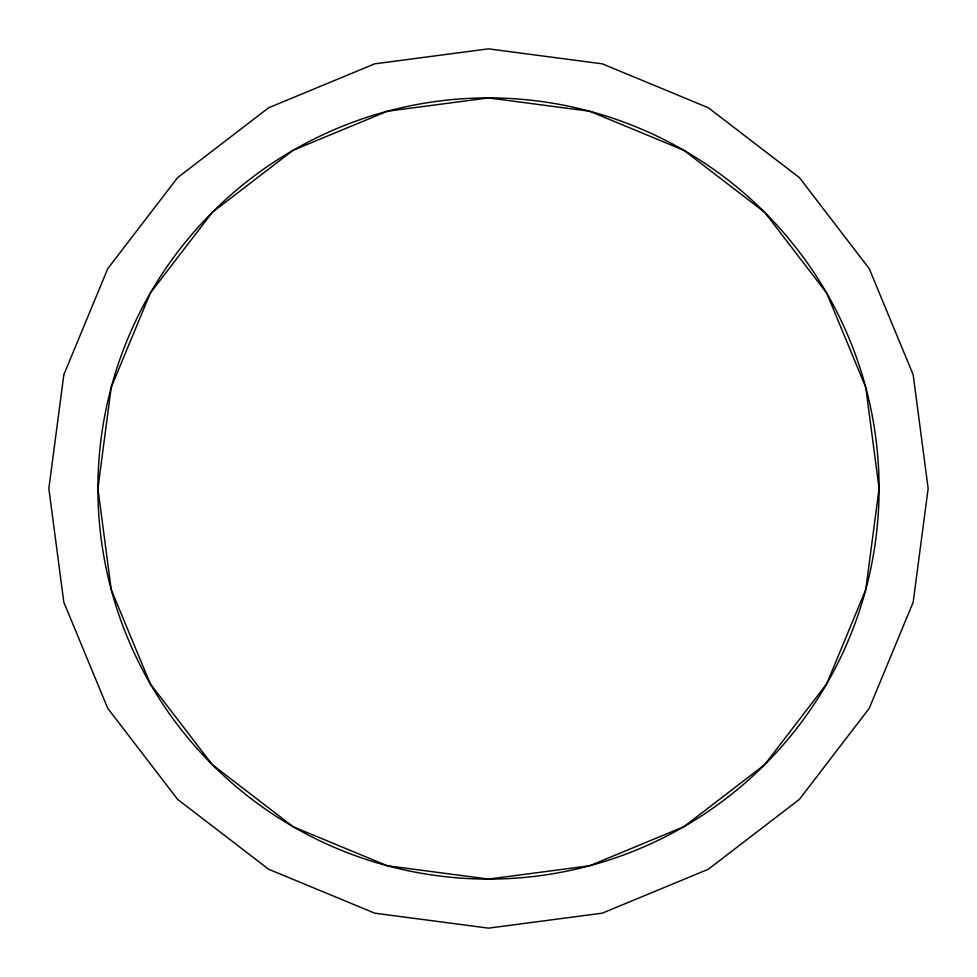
<?xml version="1.0" encoding="UTF-8"?>
<svg xmlns="http://www.w3.org/2000/svg" width="977" height="977" viewBox="0 0 977 977"><rect width="100%" height="100%" fill="white"/><g stroke="black" fill="none" stroke-linecap="round" stroke-linejoin="round"><path stroke-width="1.47" d="M63.835 374.716L48.85 488.5L63.835 602.284L107.751 708.325L177.619 799.381L268.675 869.249L374.716 913.165L488.5 928.15L602.284 913.165L708.325 869.249L799.381 799.381L869.249 708.325L913.165 602.284L928.15 488.5L913.165 374.716L869.249 268.675L799.381 177.619L708.325 107.751L602.284 63.835L488.5 48.85L374.716 63.835L268.675 107.751L177.619 177.619L107.751 268.675L63.835 374.716M111.219 387.405L97.92 488.5L111.219 589.595L150.238 683.79L212.314 764.686L293.21 826.762L387.405 865.781L488.5 879.08L589.595 865.781L683.79 826.762L764.686 764.686L826.762 683.79L865.781 589.595L879.08 488.5L865.781 387.405L826.762 293.21L764.686 212.314L683.79 150.238L589.595 111.219L488.5 97.92L387.405 111.219L293.21 150.238L212.314 212.314L150.238 293.21L111.219 387.405M293.21 826.762A390.58 390.58 0 0 0 879.08 488.5A390.58 390.58 0 0 0 293.21 150.238A390.58 390.58 0 0 0 293.21 826.762"/></g></svg>
